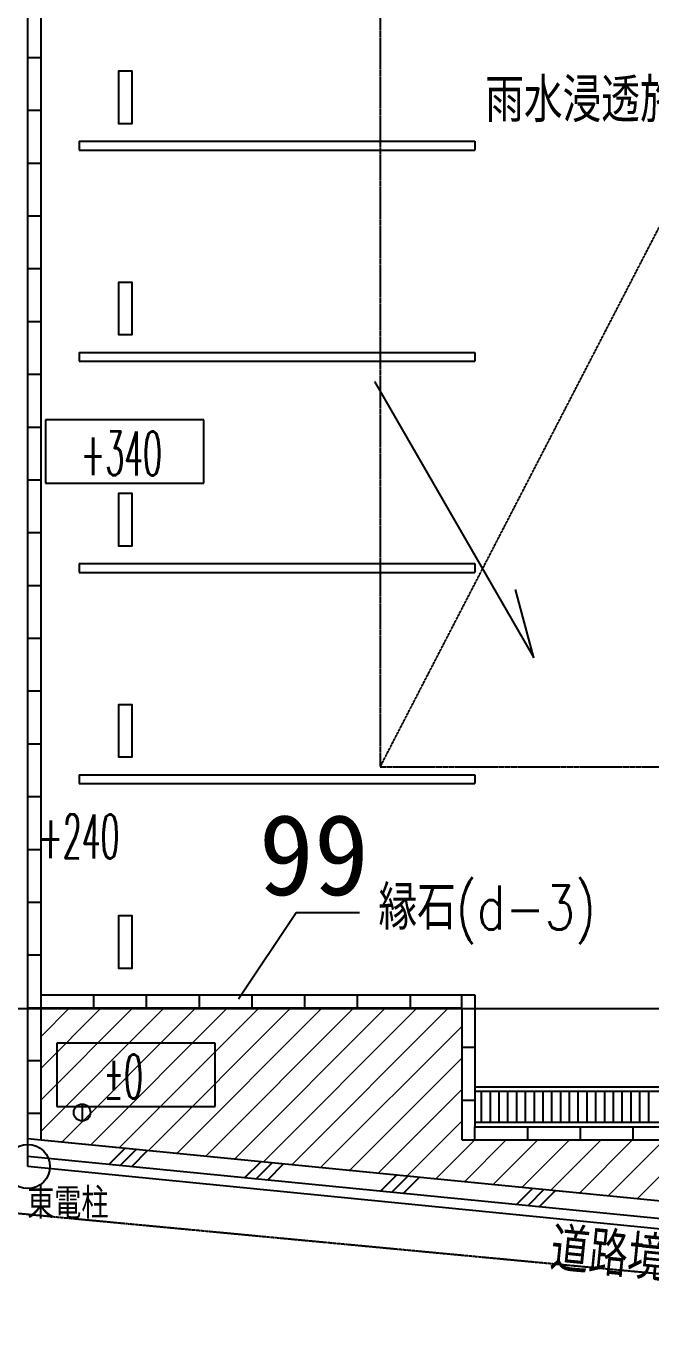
# Model space of a CAD drawing. Header units: millimetres. Extents: x 5204 to 163252, y 3613 to 115772.
# Drawn here: x 22291 to 29390, y 31344 to 46316 of the extents above; entities that cross this region are included whole.
import ezdxf

# ---------------------------------------------------------------- set-up
doc = ezdxf.new("R2010")
doc.units = ezdxf.units.MM
doc.header["$LTSCALE"] = 0.2
doc.header["$PDMODE"] = 1
doc.linetypes.add('HIDDEN', pattern=[0.375, 0.25, -0.125])
doc.layers.get('Defpoints').update_dxf_attribs({"color": 40})
for name, color, linetype in [('0-0', 7, 'Continuous'), ('0-1', 7, 'Continuous'), ('92 設備記述', 3, 'Continuous'), ('A_緑地', 3, 'Continuous')]:
    doc.layers.add(name, color=color, linetype=linetype)
doc.styles.get("Standard").update_dxf_attribs({"font": 'simplex.shx', "width": 0.8, "height": 700, "bigfont": 'extfont2.shx'})
doc.styles.add('Standard-A', font='romans.shx', dxfattribs={"bigfont": 'extfont2.shx'})
doc.styles.add('ゴシック', font='MS Gothic.ttf', dxfattribs={"height": 4})

msp = doc.modelspace()

# ---------------------------------------------------------------- hatches: boundary and pattern name
at = {"layer": 'A_緑地', "lineweight": 5, "true_color": 0x00ff00}
h = msp.add_hatch(dxfattribs=at)
h.set_pattern_fill('ANSI31', color=3, scale=80)
h.set_pattern_definition([(45, (-3165.73, 43695.45), (-179.6051, 179.6051), [])])
h.paths.add_polyline_path([(22458, 35159), (22458, 33661), (37783, 32154), (37783, 33205), (34172, 33205), (34172, 33659), (27242, 33659), (27242, 35159)])

# ---------------------------------------------------------------- linework, layer by layer
at = {"layer": '0-0', "color": 7, "linetype": 'Continuous'}
for p, q in [((23232, 33384), (23415, 33567)), ((23361, 33372), (23544, 33555)), ((23490, 33359), (23673, 33542)), ((24777, 33232), (24960, 33415)), ((24906, 33220), (25089, 33403)), ((25035, 33207), (25218, 33390)), ((26323, 33080), (26505, 33263)), ((26451, 33068), (26634, 33251)), ((26580, 33055), (26763, 33238)), ((27868, 32928), (28051, 33111)), ((27996, 32916), (28179, 33098)), ((28125, 32903), (28308, 33086))]:
    msp.add_line(p, q, dxfattribs=at)
at = {"layer": '0-1', "color": 7}
for p, q in [((22308, 33358), (22308, 96359)), ((21463, 35155), (97602, 35155)), ((42655, 31344), (22308, 33358))]:
    msp.add_line(p, q, dxfattribs=at)
at = {"layer": '0-1', "color": 7, "linetype": 'Continuous'}
for p, q in [((22458, 33661), (22458, 96359)), ((22458, 45958), (22308, 45958)), ((22458, 45358), (22308, 45358)), ((22892, 45009), (22892, 44909)), ((22892, 45009), (27392, 45009)), ((27392, 45009), (27392, 44909)), ((22892, 44909), (27392, 44909)), ((22458, 44758), (22308, 44758)), ((22458, 44158), (22308, 44158)), ((22458, 43558), (22308, 43558)), ((22458, 42958), (22308, 42958)), ((22892, 42609), (22892, 42509)), ((22892, 42609), (27392, 42609)), ((27392, 42609), (27392, 42509)), ((22892, 42509), (27392, 42509)), ((22458, 42358), (22308, 42358)), ((26248, 42281), (28062, 39140)), ((24308, 41843), (22508, 41843)), ((22508, 41843), (22508, 41123)), ((24308, 41123), (24308, 41843)), ((22458, 41758), (22308, 41758)), ((22458, 41158), (22308, 41158)), ((22508, 41123), (24308, 41123)), ((22458, 40558), (22308, 40558)), ((22892, 40209), (22892, 40109)), ((22892, 40209), (27392, 40209)), ((27392, 40209), (27392, 40109)), ((22892, 40109), (27392, 40109)), ((22458, 39958), (22308, 39958)), ((28062, 39140), (27854, 39915)), ((22458, 39358), (22308, 39358)), ((22458, 38758), (22308, 38758)), ((22458, 38158), (22308, 38158)), ((22892, 37809), (22892, 37709)), ((22892, 37809), (27392, 37809)), ((27392, 37809), (27392, 37709)), ((22892, 37709), (27392, 37709)), ((22458, 37558), (22308, 37558)), ((22458, 36958), (22308, 36958)), ((22458, 36358), (22308, 36358)), ((22458, 35758), (22308, 35758)), ((22458, 35309), (27392, 35309)), ((23058, 35159), (23058, 35309)), ((23658, 35159), (23658, 35309)), ((24258, 35159), (24258, 35309)), ((24858, 35159), (24858, 35309)), ((25458, 35159), (25458, 35309)), ((26058, 35159), (26058, 35309)), ((26658, 35159), (26658, 35309)), ((27242, 35159), (27242, 35309)), ((27392, 35309), (27392, 33809)), ((22458, 35158), (22308, 35158)), ((22458, 35159), (27242, 35159)), ((27242, 35159), (27242, 33659)), ((22639, 34760), (22639, 34040)), ((24439, 34760), (22639, 34760)), ((24439, 34040), (24439, 34760)), ((27392, 34709), (27242, 34709)), ((22458, 34558), (22308, 34558)), ((27392, 34484), (27392, 33809)), ((32892, 34259), (27392, 34259)), ((32892, 34209), (27392, 34209)), ((27467, 33859), (27467, 34209)), ((27567, 33859), (27567, 34209)), ((27667, 33859), (27667, 34209)), ((27767, 33859), (27767, 34209)), ((27867, 33859), (27867, 34209)), ((27967, 33859), (27967, 34209)), ((28067, 33859), (28067, 34209)), ((28167, 33859), (28167, 34209)), ((28267, 33859), (28267, 34209)), ((28367, 33859), (28367, 34209)), ((28467, 33859), (28467, 34209)), ((28567, 33859), (28567, 34209)), ((28667, 33859), (28667, 34209)), ((28767, 33859), (28767, 34209)), ((28867, 33859), (28867, 34209)), ((28967, 33859), (28967, 34209)), ((29067, 33859), (29067, 34209)), ((29167, 33859), (29167, 34209)), ((29267, 33859), (29267, 34209)), ((29367, 33859), (29367, 34209)), ((22639, 34040), (24439, 34040)), ((22926, 34066), (22926, 33876)), ((27392, 34109), (27242, 34109)), ((22458, 33958), (22308, 33958)), ((32892, 33859), (27392, 33859)), ((27392, 33659), (27392, 33809)), ((27392, 33809), (28067, 33809)), ((27392, 33809), (34172, 33809)), ((27992, 33659), (27992, 33809)), ((28592, 33659), (28592, 33809)), ((29192, 33659), (29192, 33809)), ((22308, 33676), (43298, 31611)), ((27242, 33659), (34172, 33659)), ((22308, 33475), (43279, 31412))]:
    msp.add_line(p, q, dxfattribs=at)
at = {"layer": '0-1', "color": 8, "linetype": 'HIDDEN', "ltscale": 30}
for p, q in [((26315, 37900), (33815, 52400)), ((22564, 32787), (9642, 34019)), ((33523, 31756), (22564, 32787))]:
    msp.add_line(p, q, dxfattribs=at)
msp.add_lwpolyline([(26315, 37900), (33815, 37900), (33815, 52400), (26315, 52400), (26315, 37900), (26315, 37900), (26315, 37900)], close=True, dxfattribs=at)
at = {"layer": '0-1', "color": 7, "linetype": 'Continuous'}
for points in [[(23342, 45209), (23342, 45809), (23492, 45809), (23492, 45209), (23342, 45209), (23342, 45209)], [(23342, 42809), (23342, 43409), (23492, 43409), (23492, 42809), (23342, 42809), (23342, 42809)], [(23342, 40409), (23342, 41009), (23492, 41009), (23492, 40409), (23342, 40409), (23342, 40409)], [(23342, 38009), (23342, 38609), (23492, 38609), (23492, 38009), (23342, 38009), (23342, 38009)], [(23342, 35609), (23342, 36209), (23492, 36209), (23492, 35609), (23342, 35609), (23342, 35609)]]:
    msp.add_lwpolyline(points, close=True, dxfattribs=at)
msp.add_circle((22925, 33971), 95, dxfattribs=at)
at = {"layer": '0-1', "color": 7}
msp.add_circle((22308, 33358), 250, dxfattribs=at)
at = {"layer": '0-1', "color": 6}
msp.add_point((22841, 45141), dxfattribs=at)
at = {"layer": '92 設備記述'}
for p, q in [((24705, 35262), (25357, 36245)), ((25357, 36245), (26079, 36245))]:
    msp.add_line(p, q, dxfattribs=at)
at = {"layer": 'A_緑地'}
for p, q in [((22458, 35159), (27242, 35159)), ((22458, 33661), (22458, 35159)), ((27242, 35159), (27242, 33659)), ((22458, 33661), (37783, 32154)), ((27242, 33659), (34172, 33659))]:
    msp.add_line(p, q, dxfattribs=at)

# ---------------------------------------------------------------- texts
at = {"layer": '0-1', "color": 7, "width": 0.5}
for s, p in [('+340', (22910, 41214)), ('+240', (22427, 36861)), ('±0', (23166, 34131))]:
    msp.add_text(s, height=500, rotation=359.84, dxfattribs=at).set_placement(p)
at = {"layer": '92 設備記述', "style": 'Standard-A', "width": 0.8}
for s, height, p in [('雨水浸透施設\u3000110ﾄﾝ', 500, (27508, 45227)), ('縁石(d-3)', 500, (26294, 36050)), ('東電柱', 350, (22300, 32764))]:
    msp.add_text(s, height=height, dxfattribs=at).set_placement(p)
msp.add_text('道路境界線 20.445', height=500, rotation=354.2636, dxfattribs=at).set_placement((28230, 32182))
at = {"layer": 'Defpoints', "style": 'ゴシック'}
msp.add_text('99', height=920, dxfattribs=at).set_placement((24934, 36442))

doc.saveas('drawing.dxf')
